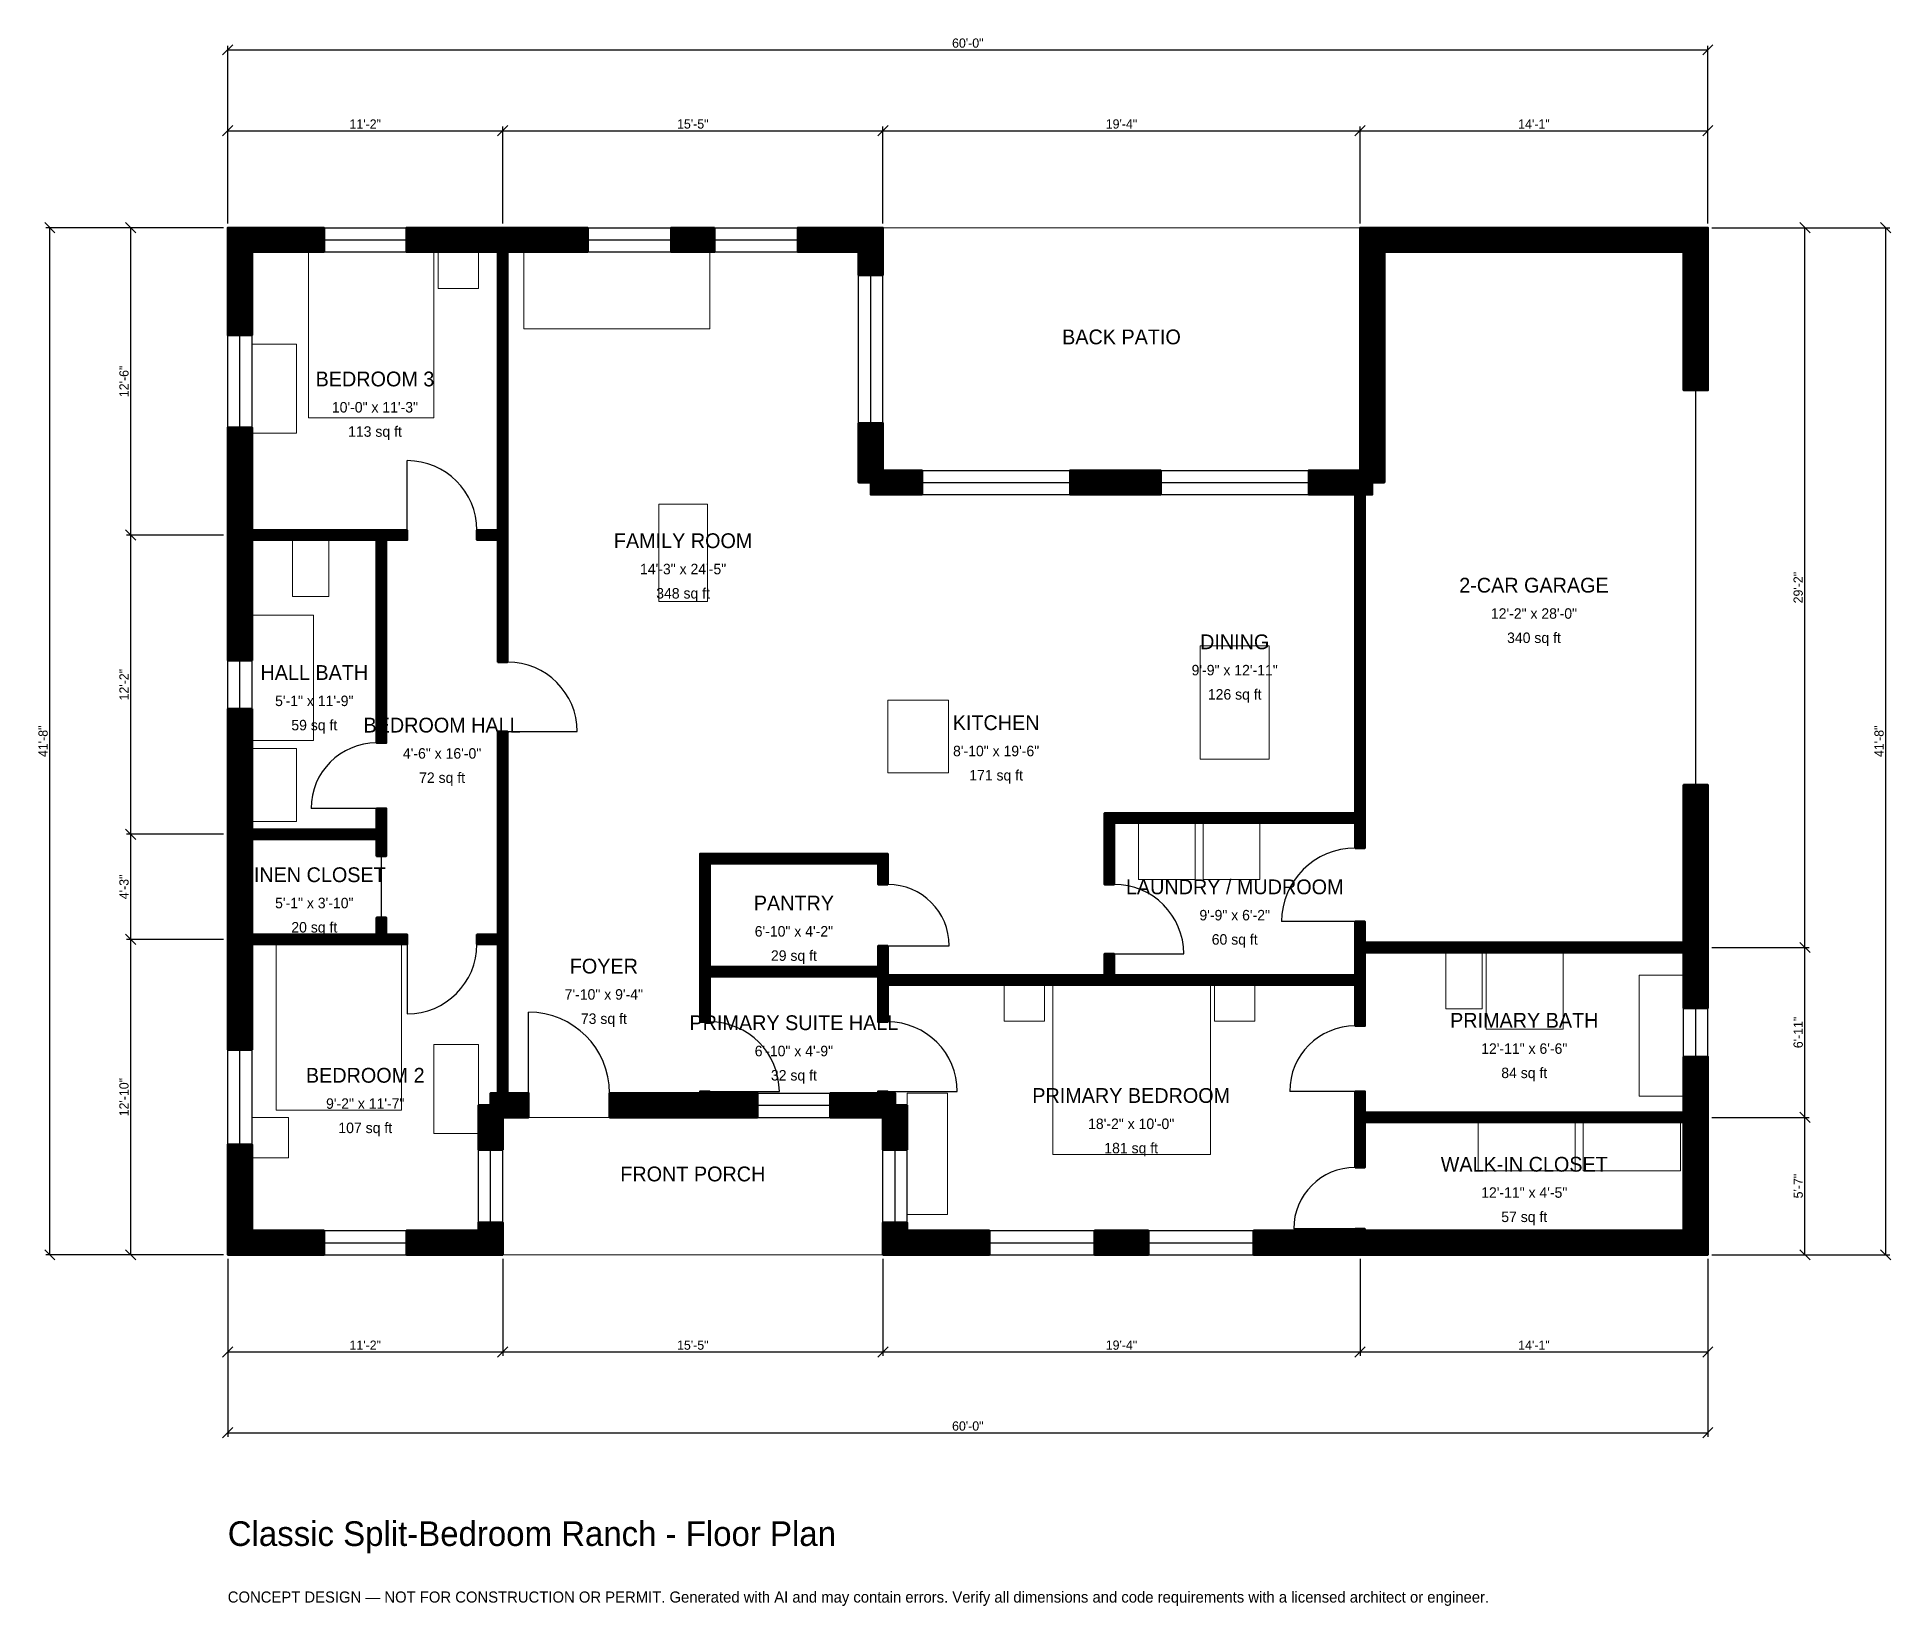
# Model space of a CAD drawing. Header units: inches. Extents: x -93 to 810, y -171 to 593.
import ezdxf
from ezdxf.enums import TextEntityAlignment as Align

# ---------------------------------------------------------------- set-up
doc = ezdxf.new("R2010")
doc.units = ezdxf.units.IN
doc.header["$MEASUREMENT"] = 0
doc.linetypes.add('DASHED', pattern=[0.6, 0.5, -0.1])
for name, color, linetype, lineweight in [('A-ANNO-DIMS', 1, 'Continuous', 13), ('A-ANNO-TEXT', 7, 'Continuous', 18), ('A-AREA-IDEN', 7, 'Continuous', 18), ('A-DOOR', 2, 'Continuous', 25), ('A-FLOR-FIXT', 9, 'Continuous', 13), ('A-FURN', 9, 'Continuous', 13), ('A-GLAZ', 4, 'Continuous', 25), ('A-SITE-PAVE', 8, 'Continuous', 13), ('A-WALL', 7, 'Continuous', 50), ('A-WALL-PATT', 8, 'Continuous', 13)]:
    doc.layers.add(name, color=color, linetype=linetype, lineweight=lineweight)
doc.dimstyles.new('PLAN', dxfattribs={"dimtxt": 4.5, "dimasz": 3, "dimexe": 2, "dimexo": 2, "dimgap": 1, "dimtad": 1, "dimdec": 0, "dimlunit": 4, "dimtsz": 2.5, "dimcen": 2.5, "dimclrd": 1, "dimclre": 1, "dimazin": 3, "dimtfac": 1, "dimtmove": 0, "dimatfit": 3})

msp = doc.modelspace()

# ---------------------------------------------------------------- hatches: boundary and pattern name
at = {"layer": 'A-WALL-PATT'}
h = msp.add_hatch(dxfattribs=at)
h.set_pattern_fill('ANSI31', color=8, scale=0.8)
h.paths.add_polyline_path([(87.0079, 0), (87.0079, 11.811), (122.0472, 11.811), (122.0472, 15.748), (133.8583, 15.748), (133.8583, 11.811), (133.8583, 11.811), (133.8583, 0), (133.8583, 0), (133.8583, 0), (122.0472, 0), (122.0472, 0), (87.0079, 0)])
h.paths.add_polyline_path([(11.811, 0), (11.811, 0), (0, 0), (0, 0), (0, 0), (0, 11.811), (0, 11.811), (0, 53.7402), (11.811, 53.7402), (11.811, 11.811), (46.8504, 11.811), (46.8504, 0), (11.811, 0)])
h.paths.add_polyline_path([(0, 147.6378), (0, 151.1811), (0, 151.1811), (0, 155.9055), (0, 155.9055), (0, 159.4488), (0, 198.8189), (0, 202.3622), (0, 202.3622), (0, 207.0866), (0, 207.0866), (0, 210.6299), (0, 265.748), (11.811, 265.748), (11.811, 210.6299), (11.811, 207.0866), (72.4409, 207.0866), (72.4409, 217.3228), (77.1654, 217.3228), (77.1654, 207.0866), (77.1654, 202.3622), (77.1654, 194.0945), (72.4409, 194.0945), (72.4409, 202.3622), (11.811, 202.3622), (11.811, 198.8189), (11.811, 159.4488), (11.811, 155.9055), (72.4409, 155.9055), (72.4409, 164.1732), (77.1654, 164.1732), (77.1654, 155.9055), (87.4016, 155.9055), (87.4016, 151.1811), (77.1654, 151.1811), (72.4409, 151.1811), (11.811, 151.1811), (11.811, 147.6378), (11.811, 99.8031), (0, 99.8031), (0, 147.6378)])
h.paths.add_polyline_path([(0, 344.4882), (0, 348.0315), (0, 348.0315), (0, 352.7559), (0, 352.7559), (0, 356.2992), (0, 402.7559), (11.811, 402.7559), (11.811, 356.2992), (11.811, 352.7559), (72.4409, 352.7559), (77.1654, 352.7559), (87.4016, 352.7559), (87.4016, 348.0315), (77.1654, 348.0315), (77.1654, 249.2126), (72.4409, 249.2126), (72.4409, 348.0315), (11.811, 348.0315), (11.811, 344.4882), (11.811, 289.3701), (0, 289.3701), (0, 344.4882)])
h.paths.add_polyline_path([(0, 488.189), (0, 488.189), (0, 500), (0, 500), (0, 500), (11.811, 500), (11.811, 500), (46.8504, 500), (46.8504, 488.189), (11.811, 488.189), (11.811, 447.6378), (0, 447.6378), (0, 488.189)])
h.paths.add_polyline_path([(127.9528, 500), (131.4961, 500), (131.4961, 500), (136.2205, 500), (136.2205, 500), (139.7638, 500), (175.2625, 500), (175.2625, 488.189), (139.7638, 488.189), (136.2205, 488.189), (136.2205, 352.7559), (136.2205, 348.0315), (136.2205, 288.5827), (131.4961, 288.5827), (131.4961, 348.0315), (121.2598, 348.0315), (121.2598, 352.7559), (131.4961, 352.7559), (131.4961, 488.189), (127.9528, 488.189), (87.0079, 488.189), (87.0079, 500), (127.9528, 500)])
h.paths.add_polyline_path([(236.9423, 500), (236.9423, 488.189), (215.8136, 488.189), (215.8136, 500), (236.9423, 500)])
h.paths.add_polyline_path([(307.0866, 500), (307.0866, 500), (318.8976, 500), (318.8976, 500), (318.8977, 500), (318.8977, 488.189), (318.8976, 488.189), (318.8976, 476.9685), (307.0866, 476.9685), (307.0866, 488.189), (277.4934, 488.189), (277.4934, 500), (307.0866, 500)])
h.paths.add_polyline_path([(318.8976, 381.8898), (337.9921, 381.8898), (337.9921, 370.0787), (312.9921, 370.0787), (312.9921, 375.9843), (307.0866, 375.9843), (307.0866, 404.9213), (318.8976, 404.9213), (318.8976, 381.8898)])
h.paths.add_polyline_path([(423.2283, 381.8898), (435.0394, 381.8898), (454.1339, 381.8898), (454.1339, 370.0787), (435.0394, 370.0787), (423.2283, 370.0787), (410.0394, 370.0787), (410.0394, 381.8898), (423.2283, 381.8898)])
h.paths.add_polyline_path([(548.8189, 381.8898), (548.8189, 381.8898), (551.1811, 381.8898), (551.1811, 384.252), (551.1811, 384.252), (551.1811, 488.189), (551.1811, 488.189), (551.1811, 500), (551.1811, 500), (551.1811, 500), (562.9921, 500), (562.9921, 500), (708.6614, 500), (708.6614, 500), (720.4724, 500), (720.4724, 500), (720.4725, 500), (720.4725, 488.189), (720.4724, 488.189), (720.4724, 420.8661), (708.6614, 420.8661), (708.6614, 488.189), (562.9921, 488.189), (562.9921, 375.9843), (557.0866, 375.9843), (557.0866, 370.0787), (553.5433, 370.0787), (553.5433, 214.9606), (553.5433, 210.2362), (553.5433, 198.0315), (548.8189, 198.0315), (548.8189, 210.2362), (431.4961, 210.2362), (431.4961, 180.315), (426.7717, 180.315), (426.7717, 214.9606), (426.7717, 214.9606), (431.4961, 214.9606), (548.8189, 214.9606), (548.8189, 370.0787), (526.1811, 370.0787), (526.1811, 381.8898), (548.8189, 381.8898)])
h.paths.add_polyline_path([(720.4724, 155.5118), (720.4724, 151.9685), (720.4725, 151.9685), (720.4725, 147.2441), (720.4724, 147.2441), (720.4724, 143.7008), (720.4724, 120.0787), (708.6614, 120.0787), (708.6614, 143.7008), (708.6614, 147.2441), (553.5433, 147.2441), (553.5433, 136.2205), (553.5433, 131.4961), (553.5433, 111.4173), (548.8189, 111.4173), (548.8189, 131.4961), (431.4961, 131.4961), (426.7717, 131.4961), (426.7717, 131.4961), (321.2598, 131.4961), (321.2598, 113.3858), (316.5354, 113.3858), (316.5354, 131.4961), (316.5354, 131.4961), (316.5354, 135.4331), (234.6457, 135.4331), (234.6457, 113.3858), (229.9213, 113.3858), (229.9213, 135.4331), (229.9213, 140.1575), (229.9213, 190.5512), (229.9213, 195.2756), (234.6457, 195.2756), (316.5354, 195.2756), (321.2598, 195.2756), (321.2598, 195.2756), (321.2598, 180.315), (316.5354, 180.315), (316.5354, 190.5512), (234.6457, 190.5512), (234.6457, 140.1575), (316.5354, 140.1575), (316.5354, 150.3937), (321.2598, 150.3937), (321.2598, 140.1575), (321.2598, 136.2205), (426.7717, 136.2205), (426.7717, 146.4567), (431.4961, 146.4567), (431.4961, 136.2205), (548.8189, 136.2205), (548.8189, 147.2441), (548.8189, 151.9685), (548.8189, 162.2047), (553.5433, 162.2047), (553.5433, 151.9685), (708.6614, 151.9685), (708.6614, 155.5118), (708.6614, 228.7402), (720.4724, 228.7402), (720.4724, 155.5118)])
h.paths.add_polyline_path([(720.4724, 72.8346), (720.4724, 69.2913), (720.4725, 69.2913), (720.4725, 64.5669), (720.4724, 64.5669), (720.4724, 61.0236), (720.4724, 11.811), (720.4725, 11.811), (720.4725, 0), (720.4724, 0), (720.4724, 0), (708.6614, 0), (708.6614, 0), (557.0866, 0), (553.5433, 0), (553.5433, 0), (548.8189, 0), (548.8189, 0), (545.2756, 0), (499.3438, 0), (499.3438, 11.811), (545.2756, 11.811), (548.8189, 11.811), (548.8189, 12.5984), (553.5433, 12.5984), (553.5433, 11.811), (557.0866, 11.811), (708.6614, 11.811), (708.6614, 61.0236), (708.6614, 64.5669), (553.5433, 64.5669), (553.5433, 42.5197), (548.8189, 42.5197), (548.8189, 64.5669), (548.8189, 69.2913), (548.8189, 79.5276), (553.5433, 79.5276), (553.5433, 69.2913), (708.6614, 69.2913), (708.6614, 72.8346), (708.6614, 96.4567), (720.4724, 96.4567), (720.4724, 72.8346)])
h.paths.add_polyline_path([(421.916, 0), (421.916, 11.811), (448.1627, 11.811), (448.1627, 0), (421.916, 0)])
h.paths.add_polyline_path([(330.7087, 0), (330.7087, 0), (318.8976, 0), (318.8976, 0), (318.8976, 0), (318.8976, 11.811), (318.8976, 11.811), (318.8976, 15.748), (330.7087, 15.748), (330.7087, 11.811), (370.7349, 11.811), (370.7349, 0), (330.7087, 0)])
h.paths.add_polyline_path([(318.8976, 64.5669), (318.8976, 64.5669), (318.8976, 66.9291), (316.5354, 66.9291), (316.5354, 66.9291), (293.3071, 66.9291), (293.3071, 78.7402), (316.5354, 78.7402), (316.5354, 79.5276), (321.2598, 79.5276), (321.2598, 78.7402), (324.8031, 78.7402), (324.8031, 72.8346), (330.7087, 72.8346), (330.7087, 51.1811), (318.8976, 51.1811), (318.8976, 64.5669)])
h.paths.add_polyline_path([(238.189, 66.9291), (234.6457, 66.9291), (234.6457, 66.9291), (229.9213, 66.9291), (229.9213, 66.9291), (226.378, 66.9291), (185.8268, 66.9291), (185.8268, 78.7402), (226.378, 78.7402), (229.9213, 78.7402), (229.9213, 79.5276), (234.6457, 79.5276), (234.6457, 78.7402), (238.189, 78.7402), (257.874, 78.7402), (257.874, 66.9291), (238.189, 66.9291)])
h.paths.add_polyline_path([(136.2205, 66.9291), (136.2205, 66.9291), (133.8583, 66.9291), (133.8583, 64.5669), (133.8583, 64.5669), (133.8583, 51.1811), (122.0472, 51.1811), (122.0472, 72.8346), (127.9528, 72.8346), (127.9528, 78.7402), (131.4961, 78.7402), (131.4961, 151.1811), (121.2598, 151.1811), (121.2598, 155.9055), (131.4961, 155.9055), (131.4961, 190.5512), (131.4961, 195.2756), (131.4961, 254.7244), (136.2205, 254.7244), (136.2205, 195.2756), (136.2205, 190.5512), (136.2205, 155.9055), (136.2205, 151.1811), (136.2205, 78.7402), (146.4567, 78.7402), (146.4567, 66.9291), (136.2205, 66.9291)])

# ---------------------------------------------------------------- linework, layer by layer
at = {"layer": 'A-DOOR', "linetype": 'DASHED'}
msp.add_line((714.5669, 228.7402), (714.5669, 420.8661), dxfattribs=at)
at = {"layer": 'A-DOOR'}
for p, q in [((87.4016, 352.7559), (87.4016, 386.6142)), ((136.2205, 254.7244), (170.0787, 254.7244)), ((72.4409, 217.3228), (40.5512, 217.3228)), ((74.8031, 164.1732), (74.8031, 194.0945)), ((548.8189, 162.2047), (512.9921, 162.2047)), ((87.4016, 151.1811), (87.4016, 117.3228)), ((321.2598, 150.3937), (351.1811, 150.3937)), ((431.4961, 146.4567), (465.3543, 146.4567)), ((146.4567, 78.7402), (146.4567, 118.1102)), ((234.6457, 79.5276), (268.5039, 79.5276)), ((321.2598, 79.5276), (355.1181, 79.5276)), ((548.8189, 79.5276), (516.9291, 79.5276)), ((548.8189, 12.5984), (518.8976, 12.5984))]:
    msp.add_line(p, q, dxfattribs=at)
for centre, radius, start, end in [((87.4016, 352.7559), 33.8583, 0, 90), ((136.2205, 254.7244), 33.8583, 0, 90), ((72.4409, 217.3228), 31.8898, 90, 180), ((548.8189, 162.2047), 35.8268, 90, 180), ((321.2598, 150.3937), 29.9213, 0, 90), ((431.4961, 146.4567), 33.8583, 0, 90), ((87.4016, 151.1811), 33.8583, 270, 360), ((146.4567, 78.7402), 39.3701, 0, 90), ((234.6457, 79.5276), 33.8583, 0, 90), ((321.2598, 79.5276), 33.8583, 0, 90), ((548.8189, 79.5276), 31.8898, 90, 180), ((548.8189, 12.5984), 29.9213, 90, 180)]:
    msp.add_arc(centre, radius, start, end, dxfattribs=at)
at = {"layer": 'A-FLOR-FIXT'}
for points in [[(31.4961, 320.4724), (49.2126, 320.4724), (49.2126, 348.0315), (31.4961, 348.0315)], [(11.811, 250.3937), (41.7323, 250.3937), (41.7323, 311.4173), (11.811, 311.4173)], [(11.811, 211.0236), (33.4646, 211.0236), (33.4646, 246.4567), (11.811, 246.4567)], [(592.9134, 119.685), (610.6299, 119.685), (610.6299, 147.2441), (592.9134, 147.2441)], [(612.5984, 109.8425), (650, 109.8425), (650, 147.2441), (612.5984, 147.2441)], [(687.0079, 77.1654), (708.6614, 77.1654), (708.6614, 136.2205), (687.0079, 136.2205)]]:
    msp.add_lwpolyline(points, close=True, dxfattribs=at)
at = {"layer": 'A-FURN'}
for points in [[(39.3701, 407.4803), (100.3937, 407.4803), (100.3937, 488.189), (39.3701, 488.189)], [(102.3622, 470.4724), (122.0472, 470.4724), (122.0472, 488.189), (102.3622, 488.189)], [(144.0945, 450.7874), (234.6457, 450.7874), (234.6457, 488.189), (144.0945, 488.189)], [(11.811, 400), (33.4646, 400), (33.4646, 443.3071), (11.811, 443.3071)], [(209.8425, 318.1102), (233.4646, 318.1102), (233.4646, 365.3543), (209.8425, 365.3543)], [(473.4252, 241.3386), (506.8898, 241.3386), (506.8898, 296.4567), (473.4252, 296.4567)], [(321.2598, 234.6457), (350.7874, 234.6457), (350.7874, 270.0787), (321.2598, 270.0787)], [(443.3071, 182.6772), (470.8661, 182.6772), (470.8661, 210.2362), (443.3071, 210.2362)], [(474.8031, 182.6772), (502.3622, 182.6772), (502.3622, 210.2362), (474.8031, 210.2362)], [(23.622, 70.4724), (84.6457, 70.4724), (84.6457, 151.1811), (23.622, 151.1811)], [(377.9528, 113.7795), (397.6378, 113.7795), (397.6378, 131.4961), (377.9528, 131.4961)], [(401.5748, 48.8189), (478.3465, 48.8189), (478.3465, 131.4961), (401.5748, 131.4961)], [(480.315, 113.7795), (500, 113.7795), (500, 131.4961), (480.315, 131.4961)], [(100.3937, 59.0551), (122.0472, 59.0551), (122.0472, 102.3622), (100.3937, 102.3622)], [(330.7087, 19.685), (350.3937, 19.685), (350.3937, 78.7402), (330.7087, 78.7402)], [(11.811, 47.2441), (29.5276, 47.2441), (29.5276, 66.9291), (11.811, 66.9291)], [(608.6614, 40.9449), (655.9055, 40.9449), (655.9055, 64.5669), (608.6614, 64.5669)], [(659.8425, 40.9449), (707.0866, 40.9449), (707.0866, 64.5669), (659.8425, 64.5669)]]:
    msp.add_lwpolyline(points, close=True, dxfattribs=at)
at = {"layer": 'A-GLAZ'}
for p, q in [((46.8504, 500), (87.0079, 500)), ((175.2625, 500), (215.8136, 500)), ((236.9423, 500), (277.4934, 500)), ((46.8504, 494.0945), (87.0079, 494.0945)), ((46.8504, 488.189), (87.0079, 488.189)), ((175.2625, 494.0945), (215.8136, 494.0945)), ((175.2625, 488.189), (215.8136, 488.189)), ((236.9423, 494.0945), (277.4934, 494.0945)), ((236.9423, 488.189), (277.4934, 488.189)), ((307.0866, 404.9213), (307.0866, 476.9685)), ((312.9921, 404.9213), (312.9921, 476.9685)), ((318.8976, 404.9213), (318.8976, 476.9685)), ((0, 402.7559), (0, 447.6378)), ((5.9055, 402.7559), (5.9055, 447.6378)), ((11.811, 402.7559), (11.811, 447.6378)), ((337.9921, 381.8898), (410.0394, 381.8898)), ((454.1339, 381.8898), (526.1811, 381.8898)), ((337.9921, 375.9843), (410.0394, 375.9843)), ((337.9921, 370.0787), (410.0394, 370.0787)), ((454.1339, 375.9843), (526.1811, 375.9843)), ((454.1339, 370.0787), (526.1811, 370.0787)), ((0, 265.748), (0, 289.3701)), ((5.9055, 265.748), (5.9055, 289.3701)), ((11.811, 265.748), (11.811, 289.3701)), ((708.6614, 96.4567), (708.6614, 120.0787)), ((714.5669, 96.4567), (714.5669, 120.0787)), ((720.4724, 96.4567), (720.4724, 120.0787)), ((0, 53.7402), (0, 99.8031)), ((5.9055, 53.7402), (5.9055, 99.8031)), ((11.811, 53.7402), (11.811, 99.8031)), ((257.874, 78.7402), (293.3071, 78.7402)), ((257.874, 72.8346), (293.3071, 72.8346)), ((257.874, 66.9291), (293.3071, 66.9291)), ((122.0472, 15.748), (122.0472, 51.1811)), ((127.9528, 15.748), (127.9528, 51.1811)), ((133.8583, 15.748), (133.8583, 51.1811)), ((318.8976, 15.748), (318.8976, 51.1811)), ((324.8031, 15.748), (324.8031, 51.1811)), ((330.7087, 15.748), (330.7087, 51.1811)), ((46.8504, 11.811), (87.0079, 11.811)), ((370.7349, 11.811), (421.916, 11.811)), ((448.1627, 11.811), (499.3438, 11.811)), ((46.8504, 5.9055), (87.0079, 5.9055)), ((46.8504, 0), (87.0079, 0)), ((370.7349, 5.9055), (421.916, 5.9055)), ((370.7349, 0), (421.916, 0)), ((448.1627, 5.9055), (499.3438, 5.9055)), ((448.1627, 0), (499.3438, 0))]:
    msp.add_line(p, q, dxfattribs=at)
at = {"layer": 'A-SITE-PAVE', "linetype": 'DASHED'}
for points in [[(318.8976, 381.8898), (551.1811, 381.8898), (551.1811, 500), (318.8976, 500)], [(133.8583, 0), (318.8976, 0), (318.8976, 66.9291), (133.8583, 66.9291)]]:
    msp.add_lwpolyline(points, close=True, dxfattribs=at)
at = {"layer": 'A-WALL'}
for points in [[(0, 488.189), (0, 488.189), (0, 500), (0, 500), (0, 500), (11.811, 500), (11.811, 500), (46.8504, 500), (46.8504, 488.189), (11.811, 488.189), (11.811, 447.6378), (0, 447.6378), (0, 488.189)], [(127.9528, 500), (131.4961, 500), (131.4961, 500), (136.2205, 500), (136.2205, 500), (139.7638, 500), (175.2625, 500), (175.2625, 488.189), (139.7638, 488.189), (136.2205, 488.189), (136.2205, 352.7559), (136.2205, 348.0315), (136.2205, 288.5827), (131.4961, 288.5827), (131.4961, 348.0315), (121.2598, 348.0315), (121.2598, 352.7559), (131.4961, 352.7559), (131.4961, 488.189), (127.9528, 488.189), (87.0079, 488.189), (87.0079, 500), (127.9528, 500)], [(236.9423, 500), (236.9423, 488.189), (215.8136, 488.189), (215.8136, 500), (236.9423, 500)], [(307.0866, 500), (307.0866, 500), (318.8976, 500), (318.8976, 500), (318.8977, 500), (318.8977, 488.189), (318.8976, 488.189), (318.8976, 476.9685), (307.0866, 476.9685), (307.0866, 488.189), (277.4934, 488.189), (277.4934, 500), (307.0866, 500)], [(548.8189, 381.8898), (548.8189, 381.8898), (551.1811, 381.8898), (551.1811, 384.252), (551.1811, 384.252), (551.1811, 488.189), (551.1811, 488.189), (551.1811, 500), (551.1811, 500), (551.1811, 500), (562.9921, 500), (562.9921, 500), (708.6614, 500), (708.6614, 500), (720.4724, 500), (720.4724, 500), (720.4725, 500), (720.4725, 488.189), (720.4724, 488.189), (720.4724, 420.8661), (708.6614, 420.8661), (708.6614, 488.189), (562.9921, 488.189), (562.9921, 375.9843), (557.0866, 375.9843), (557.0866, 370.0787), (553.5433, 370.0787), (553.5433, 214.9606), (553.5433, 210.2362), (553.5433, 198.0315), (548.8189, 198.0315), (548.8189, 210.2362), (431.4961, 210.2362), (431.4961, 180.315), (426.7717, 180.315), (426.7717, 214.9606), (426.7717, 214.9606), (431.4961, 214.9606), (548.8189, 214.9606), (548.8189, 370.0787), (526.1811, 370.0787), (526.1811, 381.8898), (548.8189, 381.8898)], [(0, 344.4882), (0, 348.0315), (0, 348.0315), (0, 352.7559), (0, 352.7559), (0, 356.2992), (0, 402.7559), (11.811, 402.7559), (11.811, 356.2992), (11.811, 352.7559), (72.4409, 352.7559), (77.1654, 352.7559), (87.4016, 352.7559), (87.4016, 348.0315), (77.1654, 348.0315), (77.1654, 249.2126), (72.4409, 249.2126), (72.4409, 348.0315), (11.811, 348.0315), (11.811, 344.4882), (11.811, 289.3701), (0, 289.3701), (0, 344.4882)], [(318.8976, 381.8898), (337.9921, 381.8898), (337.9921, 370.0787), (312.9921, 370.0787), (312.9921, 375.9843), (307.0866, 375.9843), (307.0866, 404.9213), (318.8976, 404.9213), (318.8976, 381.8898)], [(423.2283, 381.8898), (435.0394, 381.8898), (454.1339, 381.8898), (454.1339, 370.0787), (435.0394, 370.0787), (423.2283, 370.0787), (410.0394, 370.0787), (410.0394, 381.8898), (423.2283, 381.8898)], [(0, 147.6378), (0, 151.1811), (0, 151.1811), (0, 155.9055), (0, 155.9055), (0, 159.4488), (0, 198.8189), (0, 202.3622), (0, 202.3622), (0, 207.0866), (0, 207.0866), (0, 210.6299), (0, 265.748), (11.811, 265.748), (11.811, 210.6299), (11.811, 207.0866), (72.4409, 207.0866), (72.4409, 217.3228), (77.1654, 217.3228), (77.1654, 207.0866), (77.1654, 202.3622), (77.1654, 194.0945), (72.4409, 194.0945), (72.4409, 202.3622), (11.811, 202.3622), (11.811, 198.8189), (11.811, 159.4488), (11.811, 155.9055), (72.4409, 155.9055), (72.4409, 164.1732), (77.1654, 164.1732), (77.1654, 155.9055), (87.4016, 155.9055), (87.4016, 151.1811), (77.1654, 151.1811), (72.4409, 151.1811), (11.811, 151.1811), (11.811, 147.6378), (11.811, 99.8031), (0, 99.8031), (0, 147.6378)], [(136.2205, 66.9291), (136.2205, 66.9291), (133.8583, 66.9291), (133.8583, 64.5669), (133.8583, 64.5669), (133.8583, 51.1811), (122.0472, 51.1811), (122.0472, 72.8346), (127.9528, 72.8346), (127.9528, 78.7402), (131.4961, 78.7402), (131.4961, 151.1811), (121.2598, 151.1811), (121.2598, 155.9055), (131.4961, 155.9055), (131.4961, 190.5512), (131.4961, 195.2756), (131.4961, 254.7244), (136.2205, 254.7244), (136.2205, 195.2756), (136.2205, 190.5512), (136.2205, 155.9055), (136.2205, 151.1811), (136.2205, 78.7402), (146.4567, 78.7402), (146.4567, 66.9291), (136.2205, 66.9291)], [(720.4724, 155.5118), (720.4724, 151.9685), (720.4725, 151.9685), (720.4725, 147.2441), (720.4724, 147.2441), (720.4724, 143.7008), (720.4724, 120.0787), (708.6614, 120.0787), (708.6614, 143.7008), (708.6614, 147.2441), (553.5433, 147.2441), (553.5433, 136.2205), (553.5433, 131.4961), (553.5433, 111.4173), (548.8189, 111.4173), (548.8189, 131.4961), (431.4961, 131.4961), (426.7717, 131.4961), (426.7717, 131.4961), (321.2598, 131.4961), (321.2598, 113.3858), (316.5354, 113.3858), (316.5354, 131.4961), (316.5354, 131.4961), (316.5354, 135.4331), (234.6457, 135.4331), (234.6457, 113.3858), (229.9213, 113.3858), (229.9213, 135.4331), (229.9213, 140.1575), (229.9213, 190.5512), (229.9213, 195.2756), (234.6457, 195.2756), (316.5354, 195.2756), (321.2598, 195.2756), (321.2598, 195.2756), (321.2598, 180.315), (316.5354, 180.315), (316.5354, 190.5512), (234.6457, 190.5512), (234.6457, 140.1575), (316.5354, 140.1575), (316.5354, 150.3937), (321.2598, 150.3937), (321.2598, 140.1575), (321.2598, 136.2205), (426.7717, 136.2205), (426.7717, 146.4567), (431.4961, 146.4567), (431.4961, 136.2205), (548.8189, 136.2205), (548.8189, 147.2441), (548.8189, 151.9685), (548.8189, 162.2047), (553.5433, 162.2047), (553.5433, 151.9685), (708.6614, 151.9685), (708.6614, 155.5118), (708.6614, 228.7402), (720.4724, 228.7402), (720.4724, 155.5118)], [(720.4724, 72.8346), (720.4724, 69.2913), (720.4725, 69.2913), (720.4725, 64.5669), (720.4724, 64.5669), (720.4724, 61.0236), (720.4724, 11.811), (720.4725, 11.811), (720.4725, 0), (720.4724, 0), (720.4724, 0), (708.6614, 0), (708.6614, 0), (557.0866, 0), (553.5433, 0), (553.5433, 0), (548.8189, 0), (548.8189, 0), (545.2756, 0), (499.3438, 0), (499.3438, 11.811), (545.2756, 11.811), (548.8189, 11.811), (548.8189, 12.5984), (553.5433, 12.5984), (553.5433, 11.811), (557.0866, 11.811), (708.6614, 11.811), (708.6614, 61.0236), (708.6614, 64.5669), (553.5433, 64.5669), (553.5433, 42.5197), (548.8189, 42.5197), (548.8189, 64.5669), (548.8189, 69.2913), (548.8189, 79.5276), (553.5433, 79.5276), (553.5433, 69.2913), (708.6614, 69.2913), (708.6614, 72.8346), (708.6614, 96.4567), (720.4724, 96.4567), (720.4724, 72.8346)], [(238.189, 66.9291), (234.6457, 66.9291), (234.6457, 66.9291), (229.9213, 66.9291), (229.9213, 66.9291), (226.378, 66.9291), (185.8268, 66.9291), (185.8268, 78.7402), (226.378, 78.7402), (229.9213, 78.7402), (229.9213, 79.5276), (234.6457, 79.5276), (234.6457, 78.7402), (238.189, 78.7402), (257.874, 78.7402), (257.874, 66.9291), (238.189, 66.9291)], [(318.8976, 64.5669), (318.8976, 64.5669), (318.8976, 66.9291), (316.5354, 66.9291), (316.5354, 66.9291), (293.3071, 66.9291), (293.3071, 78.7402), (316.5354, 78.7402), (316.5354, 79.5276), (321.2598, 79.5276), (321.2598, 78.7402), (324.8031, 78.7402), (324.8031, 72.8346), (330.7087, 72.8346), (330.7087, 51.1811), (318.8976, 51.1811), (318.8976, 64.5669)], [(11.811, 0), (11.811, 0), (0, 0), (0, 0), (0, 0), (0, 11.811), (0, 11.811), (0, 53.7402), (11.811, 53.7402), (11.811, 11.811), (46.8504, 11.811), (46.8504, 0), (11.811, 0)], [(87.0079, 0), (87.0079, 11.811), (122.0472, 11.811), (122.0472, 15.748), (133.8583, 15.748), (133.8583, 11.811), (133.8583, 11.811), (133.8583, 0), (133.8583, 0), (133.8583, 0), (122.0472, 0), (122.0472, 0), (87.0079, 0)], [(330.7087, 0), (330.7087, 0), (318.8976, 0), (318.8976, 0), (318.8976, 0), (318.8976, 11.811), (318.8976, 11.811), (318.8976, 15.748), (330.7087, 15.748), (330.7087, 11.811), (370.7349, 11.811), (370.7349, 0), (330.7087, 0)], [(421.916, 0), (421.916, 11.811), (448.1627, 11.811), (448.1627, 0), (421.916, 0)]]:
    msp.add_lwpolyline(points, close=True, dxfattribs=at)

# ---------------------------------------------------------------- texts
at = {"layer": 'A-ANNO-TEXT'}
for s, height, p in [('Classic Split-Bedroom Ranch - Floor Plan', 12, (0, -141.7323)), ('CONCEPT DESIGN — NOT FOR CONSTRUCTION OR PERMIT. Generated with AI and may contain errors. Verify all dimensions and code requirements with a licensed architect or engineer.', 5.4, (0, -169.2913))]:
    msp.add_text(s, height=height, dxfattribs=at).set_placement(p)
at = {"layer": 'A-AREA-IDEN'}
for s, height, p in [('BACK PATIO', 7.2, (435.0394, 446.8504)), ('BEDROOM 3', 7.2, (71.6535, 426.378)), ('10\'-0" x 11\'-3"', 5.1, (71.6535, 412.5984)), ('113 sq ft', 5.1, (71.6535, 400.7874)), ('FAMILY ROOM', 7.2, (221.6535, 347.6378)), ('14\'-3" x 24\'-5"', 5.1, (221.6535, 333.8583)), ('2-CAR GARAGE', 7.2, (635.8268, 325.9843)), ('348 sq ft', 5.1, (221.6535, 322.0472)), ('12\'-2" x 28\'-0"', 5.1, (635.8268, 312.2047)), ('DINING', 7.2, (490.1575, 298.4252)), ('340 sq ft', 5.1, (635.8268, 300.3937)), ('HALL BATH', 7.2, (42.126, 283.4646)), ('9\'-9" x 12\'-11"', 5.1, (490.1575, 284.6457)), ('5\'-1" x 11\'-9"', 5.1, (42.126, 269.685)), ('126 sq ft', 5.1, (490.1575, 272.8346)), ('KITCHEN', 7.2, (374.0157, 259.0551)), ('59 sq ft', 5.1, (42.126, 257.874)), ('BEDROOM HALL', 7.2, (104.3307, 257.874)), ('4\'-6" x 16\'-0"', 5.1, (104.3307, 244.0945)), ('8\'-10" x 19\'-6"', 5.1, (374.0157, 245.2756)), ('72 sq ft', 5.1, (104.3307, 232.2835)), ('171 sq ft', 5.1, (374.0157, 233.4646)), ('LINEN CLOSET', 7.2, (42.126, 185.0394)), ('LAUNDRY / MUDROOM', 7.2, (490.1575, 179.1339)), ('5\'-1" x 3\'-10"', 5.1, (42.126, 171.2598)), ('PANTRY', 7.2, (275.5906, 171.2598)), ('9\'-9" x 6\'-2"', 5.1, (490.1575, 165.3543)), ('20 sq ft', 5.1, (42.126, 159.4488)), ('6\'-10" x 4\'-2"', 5.1, (275.5906, 157.4803)), ('60 sq ft', 5.1, (490.1575, 153.5433)), ('29 sq ft', 5.1, (275.5906, 145.6693)), ('FOYER', 7.2, (183.0709, 140.5512)), ('7\'-10" x 9\'-4"', 5.1, (183.0709, 126.7717)), ('73 sq ft', 5.1, (183.0709, 114.9606)), ('PRIMARY BATH', 7.2, (631.1024, 114.1732)), ('PRIMARY SUITE HALL', 7.2, (275.5906, 112.9921)), ('6\'-10" x 4\'-9"', 5.1, (275.5906, 99.2126)), ('12\'-11" x 6\'-6"', 5.1, (631.1024, 100.3937)), ('BEDROOM 2', 7.2, (66.9291, 87.4016)), ('84 sq ft', 5.1, (631.1024, 88.5827)), ('32 sq ft', 5.1, (275.5906, 87.4016)), ('PRIMARY BEDROOM', 7.2, (439.7638, 77.5591)), ('9\'-2" x 11\'-7"', 5.1, (66.9291, 73.622)), ('107 sq ft', 5.1, (66.9291, 61.811)), ('18\'-2" x 10\'-0"', 5.1, (439.7638, 63.7795)), ('181 sq ft', 5.1, (439.7638, 51.9685)), ('WALK-IN CLOSET', 7.2, (631.1024, 44.0945)), ('FRONT PORCH', 7.2, (226.378, 39.3701)), ('12\'-11" x 4\'-5"', 5.1, (631.1024, 30.315)), ('57 sq ft', 5.1, (631.1024, 18.5039))]:
    msp.add_text(s, height=height, dxfattribs=at).set_placement(p, align=Align.MIDDLE_CENTER)

# ---------------------------------------------------------------- dimensions: what is measured, and where the dimension line sits
at = {"layer": 'A-ANNO-DIMS'}
for base, p1, p2, text in [((0, 586.6142), (0, 500), (720.4724, 500), '60\'-0"'), ((0, 547.2441), (0, 500), (133.8583, 500), '11\'-2"'), ((133.8583, 547.2441), (133.8583, 500), (318.8976, 500), '15\'-5"'), ((318.8976, 547.2441), (318.8976, 500), (551.1811, 500), '19\'-4"'), ((551.1811, 547.2441), (551.1811, 500), (720.4724, 500), '14\'-1"'), ((0, -47.2441), (0, 0), (133.8583, 0), '11\'-2"'), ((0, -86.6142), (0, 0), (720.4724, 0), '60\'-0"'), ((133.8583, -47.2441), (133.8583, 0), (318.8976, 0), '15\'-5"'), ((318.8976, -47.2441), (318.8976, 0), (551.1811, 0), '19\'-4"'), ((551.1811, -47.2441), (551.1811, 0), (720.4724, 0), '14\'-1"')]:
    msp.add_linear_dim(base=base, p1=p1, p2=p2, text=text, dimstyle='PLAN', dxfattribs=at).render()
for base, p1, p2, text in [((-86.6142, 0), (0, 0), (0, 500), '41\'-8"'), ((-47.2441, 350.3937), (0, 350.3937), (0, 500), '12\'-6"'), ((767.7165, 149.6063), (720.4724, 149.6063), (720.4724, 500), '29\'-2"'), ((807.0866, 0), (720.4724, 0), (720.4724, 500), '41\'-8"'), ((-47.2441, 204.7244), (0, 204.7244), (0, 350.3937), '12\'-2"'), ((-47.2441, 153.5433), (0, 153.5433), (0, 204.7244), '4\'-3"'), ((-47.2441, 0), (0, 0), (0, 153.5433), '12\'-10"'), ((767.7165, 66.9291), (720.4724, 66.9291), (720.4724, 149.6063), '6\'-11"'), ((767.7165, 0), (720.4724, 0), (720.4724, 66.9291), '5\'-7"')]:
    msp.add_linear_dim(base=base, p1=p1, p2=p2, angle=90, text=text, dimstyle='PLAN', dxfattribs=at).render()

doc.saveas('drawing.dxf')
